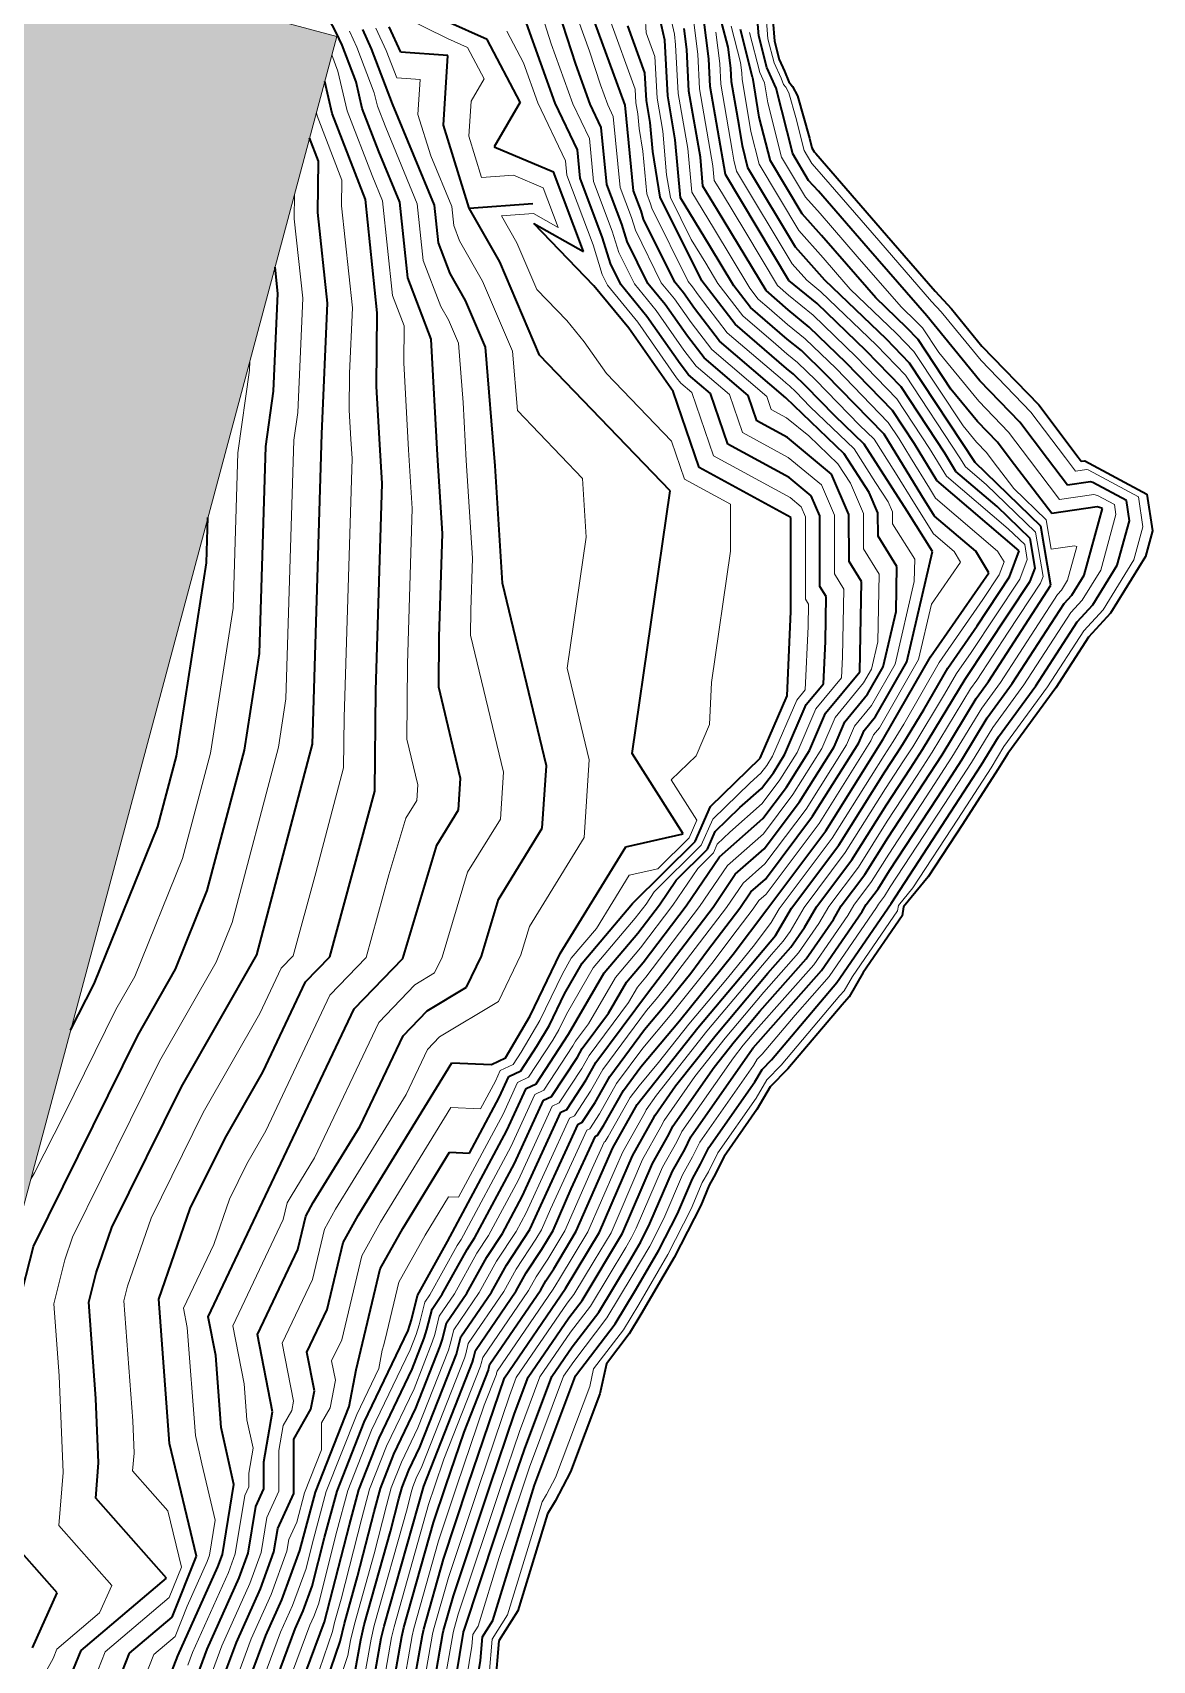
# Model space of a CAD drawing. Header units: millimetres. Extents: x -859836 to 307983, y -308065 to 649894.
# Drawn here: x -2699 to 79997, y 327061 to 447267 of the extents above; entities that cross this region are included whole.
import ezdxf

# ---------------------------------------------------------------- set-up
doc = ezdxf.new("R2010")
doc.units = ezdxf.units.MM
for name, color, linetype, lineweight in [('A-DETL-GENF', 92, 'Continuous', 9), ('A-DETL-THIN', 151, 'Continuous', 9), ('C-TOPO', 7, 'Continuous', 9), ('C-TOPO-MAJR', 7, 'Continuous', 35), ('C-TOPO-MINR', 7, 'Continuous', 9)]:
    doc.layers.add(name, color=color, linetype=linetype, lineweight=lineweight)

msp = doc.modelspace()

# ---------------------------------------------------------------- hatches: boundary and pattern name
at = {"layer": 'A-DETL-GENF'}
msp.add_hatch(color=8, dxfattribs=at).paths.add_polyline_path([(-19570, 300160), (19771, 446981), (-49147, 465447), (-77617, 359195), (-96189, 364172), (-101365, 344853), (-117849, 349270), (-123543, 328019), (-20466, 300400)])

# ---------------------------------------------------------------- linework, layer by layer
at = {"layer": 'A-DETL-THIN'}
for p, q in [((19771, 446981), (-49147, 465447)), ((-19570, 300160), (19771, 446981))]:
    msp.add_line(p, q, dxfattribs=at)
at = {"layer": 'C-TOPO', "lineweight": 35}
for p, q in [((51841, 449714), (52081, 446642)), ((52081, 446642), (52428, 445289)), ((52428, 445289), (52825, 444408)), ((52825, 444408), (53143, 443637)), ((53143, 443637), (53417, 443291)), ((53417, 443291), (53780, 442598)), ((53780, 442598), (54666, 439473)), ((54666, 439473), (54849, 438747)), ((54849, 438747), (55025, 438453)), ((55025, 438453), (55134, 438332)), ((55134, 438332), (60360, 432312)), ((60360, 432312), (63950, 428176)), ((63950, 428176), (65148, 426869)), ((65148, 426869), (67409, 424118)), ((67409, 424118), (71601, 419768)), ((71601, 419768), (74514, 415906)), ((74514, 415906), (74738, 415613)), ((74738, 415613), (74989, 415650)), ((74989, 415650), (75016, 415643)), ((75016, 415643), (79591, 413191)), ((79591, 413191), (79997, 410468)), ((79997, 410468), (79481, 408586)), ((79481, 408586), (76896, 404385)), ((76896, 404385), (75273, 402616)), ((75273, 402616), (72856, 398889)), ((72856, 398889), (69314, 394040)), ((69314, 394040), (68592, 392846)), ((68592, 392846), (65964, 388799)), ((65964, 388799), (63424, 384915)), ((63424, 384915), (61611, 382707)), ((61611, 382707), (61516, 382046)), ((61516, 382046), (58645, 377870)), ((58645, 377870), (57605, 376073)), ((57082, 375483), (53085, 370743)), ((57605, 376073), (57082, 375483)), ((53085, 370743), (51779, 369418)), ((51779, 369418), (50795, 367743)), ((50795, 367743), (48362, 364265)), ((48362, 364265), (47619, 362761)), ((47273, 362146), (46638, 360664)), ((47619, 362761), (47273, 362146)), ((46638, 360664), (44689, 356810)), ((44689, 356810), (42227, 352605)), ((42227, 352605), (41368, 351179)), ((41368, 351179), (39674, 348966)), ((39674, 348966), (39181, 346748)), ((39181, 346748), (37015, 340978)), ((37015, 340978), (35892, 338818)), ((35333, 337885), (33134, 330713)), ((35892, 338818), (35333, 337885)), ((33134, 330713), (31728, 328512)), ((31728, 328512), (31452, 325299))]:
    msp.add_line(p, q, dxfattribs=at)
at = {"layer": 'C-TOPO-MAJR'}
for p, q in [((50925, 447037), (50508, 452379)), ((43978, 446713), (42905, 451509)), ((19732, 447267), (18337, 449928)), ((37423, 444925), (35813, 449885)), ((41064, 441894), (38535, 448827)), ((47228, 445334), (46846, 448429)), ((20169, 446325), (19732, 447267)), ((22338, 446070), (21682, 447482)), ((24506, 445814), (23632, 447697)), ((30878, 446763), (27902, 448078)), ((35896, 442051), (33782, 447955)), ((42521, 444303), (41256, 447770)), ((45603, 446023), (45412, 447571)), ((48663, 446183), (48206, 447965)), ((50471, 443971), (49566, 447501)), ((21195, 443621), (20169, 446325)), ((23876, 442013), (22338, 446070)), ((33312, 442130), (30878, 446763)), ((44201, 442585), (43978, 446713)), ((45770, 442931), (45603, 446023)), ((48853, 444644), (48663, 446183)), ((51529, 444684), (50925, 447037)), ((27975, 445571), (24506, 445814)), ((27635, 440417), (27975, 445571)), ((38480, 441973), (37423, 444925)), ((47339, 443276), (47228, 445334)), ((19424, 441298), (18879, 443652)), ((21650, 441655), (21195, 443621)), ((42633, 442240), (42521, 444303)), ((48908, 443622), (48853, 444644)), ((49467, 440392), (48908, 443622)), ((50479, 443953), (50471, 443971)), ((50967, 441027), (50479, 443953)), ((52219, 443151), (51529, 444684)), ((44763, 439336), (44201, 442585)), ((46613, 438057), (45770, 442931)), ((48463, 436778), (47339, 443276)), ((53440, 438312), (52219, 443151)), ((21875, 434950), (19424, 441298)), ((22875, 438481), (21650, 441655)), ((26980, 434522), (23876, 442013)), ((33312, 442130), (31394, 438821)), ((37533, 438612), (35896, 442051)), ((39298, 440253), (38480, 441973)), ((41679, 435583), (41064, 441894)), ((42913, 440615), (42633, 442240)), ((29533, 434308), (27635, 440417)), ((39709, 436046), (39298, 440253)), ((43104, 438475), (42913, 440615)), ((49715, 438903), (49467, 440392)), ((51781, 437801), (50967, 441027)), ((18423, 437767), (17761, 439482)), ((31394, 438821), (35768, 436971)), ((45145, 435056), (44763, 439336)), ((50122, 437290), (49715, 438903)), ((18378, 433991), (18423, 437767)), ((24427, 434736), (22875, 438481)), ((37739, 436508), (37533, 438612)), ((43649, 435121), (43104, 438475)), ((46804, 435917), (46613, 438057)), ((54122, 433885), (51781, 437801)), ((54610, 436354), (53440, 438312)), ((37983, 431091), (35768, 436971)), ((39399, 432098), (37739, 436508)), ((53146, 428947), (48463, 436778)), ((53634, 431416), (50122, 437290)), ((55334, 435547), (54610, 436354)), ((40816, 433106), (39709, 436046)), ((42232, 434113), (41679, 435583)), ((47882, 434160), (46804, 435917)), ((59001, 431323), (55334, 435547)), ((19086, 427289), (18378, 433991)), ((22760, 426571), (21875, 434950)), ((25018, 429150), (24427, 434736)), ((27275, 431729), (26980, 434522)), ((29533, 434308), (34249, 434645)), ((31794, 430325), (29533, 434308)), ((42424, 433484), (42232, 434113)), ((46718, 428923), (43649, 435121)), ((47300, 431542), (45145, 435056)), ((51461, 428209), (47882, 434160)), ((34319, 433174), (37983, 431091)), ((38750, 428573), (34319, 433174)), ((41200, 431847), (40816, 433106)), ((44726, 428836), (42424, 433484)), ((55570, 432270), (54122, 433885)), ((28139, 429467), (27275, 431729)), ((39975, 430210), (39399, 432098)), ((42734, 428748), (41200, 431847)), ((49090, 428566), (47300, 431542)), ((57404, 430158), (55570, 432270)), ((55806, 428994), (53634, 431416)), ((63327, 426339), (59001, 431323)), ((15411, 428008), (15206, 429947)), ((26746, 424626), (25018, 429150)), ((29270, 427476), (28139, 429467)), ((34747, 423439), (31794, 430325)), ((40742, 428661), (39975, 430210)), ((59566, 427667), (57404, 430158)), ((15102, 420780), (15411, 428008)), ((41323, 425441), (38750, 428573)), ((42672, 426312), (40742, 428661)), ((44021, 427182), (42734, 428748)), ((45370, 428053), (44726, 428836)), ((46188, 426883), (45370, 428053)), ((49173, 425727), (46718, 428923)), ((50317, 426968), (49090, 428566)), ((53088, 426787), (51461, 428209)), ((55228, 427256), (53146, 428947)), ((60353, 424615), (55806, 428994)), ((18673, 417648), (19086, 427289)), ((30746, 424033), (29270, 427476)), ((45657, 424842), (44021, 427182)), ((48029, 424485), (46188, 426883)), ((51946, 425574), (50317, 426968)), ((54650, 425519), (53088, 426787)), ((58865, 423753), (55228, 427256)), ((61840, 425477), (59566, 427667)), ((22710, 421137), (22760, 426571)), ((45127, 422802), (42672, 426312)), ((52431, 422940), (49173, 425727)), ((53031, 424626), (51946, 425574)), ((67260, 421555), (63327, 426339)), ((27196, 416060), (26746, 424626)), ((44596, 420762), (41323, 425441)), ((46884, 423244), (45657, 424842)), ((52916, 420305), (48029, 424485)), ((54072, 423781), (53031, 424626)), ((57378, 422891), (54650, 425519)), ((62067, 422844), (60353, 424615)), ((62697, 424592), (61840, 425477)), ((65118, 420931), (62697, 424592)), ((31457, 415266), (30746, 424033)), ((44381, 413420), (34747, 423439)), ((50143, 420457), (46884, 423244)), ((55891, 422029), (54072, 423781)), ((61437, 421097), (58865, 423753)), ((45740, 422003), (45127, 422802)), ((47370, 420609), (45740, 422003)), ((52974, 422466), (52431, 422940)), ((53494, 422043), (52974, 422466)), ((54404, 421167), (53494, 422043)), ((60177, 417602), (55891, 422029)), ((60807, 419349), (57378, 422891)), ((66908, 415524), (62067, 422844)), ((14530, 416699), (15102, 420780)), ((22935, 416854), (22710, 421137)), ((46514, 415141), (44596, 420762)), ((56547, 418953), (54404, 421167)), ((64664, 416216), (61437, 421097)), ((67084, 418539), (65118, 420931)), ((70201, 418502), (67260, 421555)), ((48648, 416863), (47370, 420609)), ((50782, 418584), (50143, 420457)), ((57240, 416156), (52916, 420305)), ((53043, 417354), (50782, 418584)), ((58708, 416879), (56547, 418953)), ((62421, 416909), (60807, 419349)), ((68555, 417013), (67084, 418539)), ((72246, 415792), (70201, 418502)), ((17970, 394716), (18673, 417648)), ((56308, 414668), (53043, 417354)), ((62972, 413056), (60177, 417602)), ((14060, 401411), (14530, 416699)), ((23117, 413966), (22935, 416854)), ((27560, 410285), (27196, 416060)), ((53170, 414402), (48648, 416863)), ((59091, 413297), (57240, 416156)), ((61874, 411927), (58708, 416879)), ((64071, 414186), (62421, 416909)), ((65489, 414855), (64664, 416216)), ((69577, 415658), (68555, 417013)), ((32004, 406603), (31457, 415266)), ((53296, 411451), (46514, 415141)), ((68538, 412259), (65489, 414855)), ((71757, 410826), (66908, 415524)), ((72557, 411755), (69577, 415658)), ((73735, 413841), (72246, 415792)), ((22648, 398678), (23117, 413966)), ((54802, 413059), (53170, 414402)), ((57585, 411689), (56308, 414668)), ((70167, 408994), (64071, 414186)), ((75413, 414085), (73735, 413841)), ((75591, 414036), (75413, 414085)), ((78077, 412703), (75591, 414036)), ((41572, 394039), (44381, 413420)), ((55441, 411570), (54802, 413059)), ((59730, 411808), (59091, 413297)), ((63907, 411566), (62972, 413056)), ((78298, 411224), (78077, 412703)), ((10151, 408106), (10254, 411466)), ((53305, 404509), (53296, 411451)), ((55447, 406364), (55441, 411570)), ((57590, 408218), (57585, 411689)), ((59732, 410072), (59730, 411808)), ((63744, 408947), (61874, 411927)), ((66956, 408971), (63907, 411566)), ((70962, 409910), (68538, 412259)), ((75912, 412245), (72557, 411755)), ((74952, 407202), (76299, 412112)), ((76267, 412146), (75912, 412245)), ((76296, 412130), (76267, 412146)), ((76299, 412112), (76296, 412130)), ((77400, 407950), (78298, 411224)), ((27326, 402641), (27560, 410285)), ((61134, 407837), (59732, 410072)), ((71336, 407724), (70962, 409910)), ((72504, 406454), (71757, 410826)), ((61864, 400801), (63744, 408947)), ((67926, 407376), (66956, 408971)), ((69452, 407069), (70167, 408994)), ((7931, 393833), (10151, 408106)), ((58525, 406728), (57590, 408218)), ((61062, 404509), (61134, 407837)), ((70978, 406761), (71336, 407724)), ((75586, 405002), (77400, 407950)), ((35241, 393109), (32004, 406603)), ((55915, 405619), (55447, 406364)), ((58381, 400070), (58525, 406728)), ((63605, 401167), (67926, 407376)), ((66160, 399520), (70978, 406761)), ((67043, 403448), (69452, 407069)), ((67899, 399356), (72504, 406454)), ((74045, 405728), (74952, 407202)), ((55843, 402290), (55915, 405619)), ((69638, 399192), (73476, 405107)), ((73476, 405107), (74045, 405728)), ((53015, 398296), (53305, 404509)), ((60122, 400436), (61062, 404509)), ((74447, 403761), (75586, 405002)), ((64883, 400343), (67043, 403448)), ((71377, 399029), (74447, 403761)), ((27291, 398926), (27326, 402641)), ((55698, 399183), (55843, 402290)), ((12950, 394275), (14060, 401411)), ((58961, 398413), (60122, 400436)), ((59541, 396756), (61864, 400801)), ((60122, 395099), (63605, 401167)), ((63141, 397310), (64883, 400343)), ((54436, 397656), (55698, 399183)), ((55858, 397017), (58381, 400070)), ((63017, 394329), (66160, 399520)), ((66980, 398097), (67899, 399356)), ((67799, 396673), (69638, 399192)), ((22578, 391248), (22648, 398678)), ((28909, 392178), (27291, 398926)), ((51038, 393687), (53015, 398296)), ((57279, 396378), (58961, 398413)), ((64465, 393944), (66980, 398097)), ((68618, 395250), (71377, 399029)), ((52855, 393970), (54436, 397656)), ((54672, 394252), (55858, 397017)), ((58700, 395739), (59541, 396756)), ((61570, 394714), (63141, 397310)), ((56488, 394534), (57279, 396378)), ((58305, 394817), (58700, 395739)), ((65913, 393559), (67799, 396673)), ((13854, 379171), (17970, 394716)), ((53936, 390469), (56488, 394534)), ((54902, 389396), (58305, 394817)), ((55868, 388324), (60122, 395099)), ((61121, 394022), (61570, 394714)), ((62119, 392945), (63017, 394329)), ((67361, 393173), (68618, 395250)), ((6559, 388652), (7931, 393833)), ((10206, 383911), (12950, 394275)), ((34934, 388508), (35241, 393109)), ((45336, 388096), (41572, 394039)), ((47365, 390114), (51038, 393687)), ((52004, 392614), (52855, 393970)), ((52970, 391542), (54672, 394252)), ((60237, 392672), (61121, 394022)), ((63118, 391868), (64465, 393944)), ((64117, 390791), (65913, 393559)), ((65115, 389714), (67361, 393173)), ((28756, 389878), (28909, 392178)), ((51133, 391454), (52004, 392614)), ((56834, 387251), (60237, 392672)), ((60352, 390244), (62119, 392945)), ((19243, 379029), (22578, 391248)), ((49533, 390048), (51133, 391454)), ((51227, 389222), (52970, 391542)), ((60468, 387816), (63118, 391868)), ((60583, 385388), (64117, 390791)), ((27142, 387254), (28756, 389878)), ((46233, 387534), (47365, 390114)), ((47696, 388261), (49533, 390048)), ((51322, 386989), (53936, 390469)), ((57800, 386178), (60352, 390244)), ((60698, 382960), (65115, 389714)), ((1842, 377016), (6559, 388652)), ((31707, 383259), (34934, 388508)), ((48027, 386409), (51227, 389222)), ((51417, 384757), (54902, 389396)), ((51511, 382524), (55868, 388324)), ((24633, 378887), (27142, 387254)), ((36271, 379265), (41111, 387138)), ((41111, 387138), (45336, 388096)), ((41610, 382948), (46233, 387534)), ((47130, 386971), (47696, 388261)), ((53349, 382611), (56834, 387251)), ((58766, 385106), (60468, 387816)), ((44819, 384678), (47130, 386971)), ((45571, 382778), (48027, 386409)), ((49188, 385114), (51322, 386989)), ((55186, 382698), (57800, 386178)), ((43590, 382863), (44819, 384678)), ((47551, 382694), (49188, 385114)), ((50350, 383819), (51417, 384757)), ((57023, 382786), (58766, 385106)), ((59732, 384033), (60583, 385388)), ((7848, 378094), (10206, 383911)), ((49531, 382609), (50350, 383819)), ((58861, 382873), (59732, 384033)), ((30452, 379076), (31707, 383259)), ((37897, 378556), (41610, 382948)), ((41998, 380775), (43590, 382863)), ((42386, 378601), (45571, 382778)), ((42773, 376428), (47551, 382694)), ((47142, 379476), (49531, 382609)), ((49037, 379210), (51511, 382524)), ((52169, 380602), (53349, 382611)), ((54301, 381191), (55186, 382698)), ((55562, 378000), (58566, 382371)), ((56433, 381781), (57023, 382786)), ((56693, 377133), (60698, 382960)), ((58566, 382371), (58861, 382873)), ((53300, 379735), (54301, 381191)), ((54431, 378867), (56433, 381781)), ((39522, 377846), (41998, 380775)), ((46426, 373777), (52169, 380602)), ((8289, 369421), (13854, 379171)), ((17456, 377173), (19243, 379029)), ((21058, 375175), (24633, 378887)), ((29342, 376772), (30452, 379076)), ((34052, 374658), (36271, 379265)), ((45083, 374294), (49037, 379210)), ((45905, 377819), (47142, 379476)), ((51011, 374998), (54431, 378867)), ((51590, 377800), (53300, 379735)), ((5065, 373219), (7848, 378094)), ((36576, 376281), (37897, 378556)), ((36881, 373297), (39522, 377846)), ((41148, 377137), (42386, 378601)), ((43928, 375361), (45905, 377819)), ((47769, 373259), (51590, 377800)), ((50513, 372289), (55562, 378000)), ((106, 373591), (1842, 377016)), ((14295, 370499), (17456, 377173)), ((26447, 375033), (29342, 376772)), ((35466, 373977), (36576, 376281)), ((38907, 371222), (42773, 376428)), ((39827, 374862), (41148, 377137)), ((51877, 371422), (56693, 377133)), ((14735, 361826), (21058, 375175)), ((42498, 373655), (43928, 375361)), ((24660, 373177), (26447, 375033)), ((32214, 371551), (34052, 374658)), ((34547, 372424), (35466, 373977)), ((37894, 372259), (39827, 374862)), ((42222, 370882), (45083, 374294)), ((49112, 372742), (51011, 374998)), ((-2632, 357617), (5065, 373219)), ((21498, 366503), (24660, 373177)), ((34479, 369651), (36881, 373297)), ((39920, 370184), (42498, 373655)), ((41946, 368109), (46426, 373777)), ((44788, 369488), (47769, 373259)), ((47631, 370868), (49112, 372742)), ((31199, 371063), (32214, 371551)), ((33346, 370601), (34547, 372424)), ((35611, 368701), (37533, 371618)), ((37533, 371618), (37894, 372259)), ((45915, 365731), (50441, 372202)), ((50441, 372202), (50448, 372212)), ((50448, 372212), (50456, 372221)), ((50456, 372221), (50513, 372289)), ((11512, 365624), (14295, 370499)), ((21333, 359910), (28262, 371179)), ((28262, 371179), (31199, 371063)), ((32477, 370183), (33346, 370601)), ((38185, 369939), (38907, 371222)), ((40933, 369147), (42222, 370882)), ((44592, 366524), (47631, 370868)), ((50633, 369791), (51168, 370702)), ((51168, 370702), (51877, 371422)), ((3157, 359020), (8289, 369421)), ((31765, 368628), (32477, 370183)), ((32331, 366193), (33754, 369303)), ((33754, 369303), (34479, 369651)), ((36744, 367751), (38185, 369939)), ((38837, 368260), (39920, 370184)), ((39489, 366580), (40933, 369147)), ((43269, 367317), (44788, 369488)), ((47238, 364939), (50633, 369791)), ((29565, 364528), (31765, 368628)), ((32897, 363758), (35032, 368422)), ((35032, 368422), (35611, 368701)), ((37876, 366801), (38837, 368260)), ((40141, 364901), (41946, 368109)), ((33463, 361323), (36309, 367542)), ((34029, 358888), (37586, 366662)), ((36309, 367542), (36744, 367751)), ((37586, 366662), (37876, 366801)), ((41612, 364333), (43116, 367006)), ((43116, 367006), (43269, 367317)), ((8946, 360423), (11512, 365624)), ((18034, 360868), (21498, 366503)), ((27930, 357993), (32331, 366193)), ((37085, 361895), (38864, 365782)), ((38864, 365782), (39009, 365851)), ((39009, 365851), (39489, 366580)), ((43082, 363765), (44286, 365904)), ((44286, 365904), (44592, 366524)), ((45455, 364801), (45915, 365731)), ((24632, 358952), (28096, 364586)), ((28096, 364586), (29565, 364528)), ((37450, 358749), (40141, 364901)), ((40506, 361755), (41612, 364333)), ((44553, 363197), (45455, 364801)), ((46625, 363698), (47238, 364939)), ((29963, 358292), (32897, 363758)), ((40871, 358609), (43082, 363765)), ((42894, 359330), (44553, 363197)), ((46023, 362629), (46625, 363698)), ((10272, 352430), (14735, 361826)), ((35740, 358819), (37085, 361895)), ((44918, 360051), (46023, 362629)), ((17484, 359873), (18034, 360868)), ((31996, 358590), (33463, 361323)), ((39161, 358679), (40506, 361755)), ((6626, 353729), (8946, 360423)), ((16893, 357394), (17484, 359873)), ((20232, 357920), (21333, 359910)), ((43550, 357347), (44918, 360051)), ((1997, 355673), (3157, 359020)), ((22981, 355967), (24632, 358952)), ((29385, 357413), (29963, 358292)), ((30840, 356833), (31996, 358590)), ((32295, 356254), (34029, 358888)), ((34906, 357430), (35740, 358819)), ((35783, 355972), (37450, 358749)), ((36660, 354514), (39161, 358679)), ((37883, 353648), (40871, 358609)), ((42211, 357978), (42894, 359330)), ((-3726, 353287), (-2632, 357617)), ((13918, 351130), (16893, 357394)), ((19051, 352963), (20232, 357920)), ((25729, 354014), (27930, 357993)), ((27551, 354097), (29385, 357413)), ((33750, 355674), (34906, 357430)), ((41347, 356503), (42211, 357978)), ((41823, 354396), (43550, 357347)), ((21209, 348531), (22981, 355967)), ((29373, 354181), (30840, 356833)), ((31194, 354264), (32295, 356254)), ((35205, 355094), (35783, 355972)), ((39105, 352781), (41347, 356503)), ((1450, 353508), (1997, 355673)), ((33016, 354347), (33750, 355674)), ((34838, 354431), (35205, 355094)), ((1978, 346414), (1450, 353508)), ((7418, 343087), (6626, 353729)), ((25283, 352208), (25729, 354014)), ((26798, 352998), (27551, 354097)), ((27867, 351982), (29373, 354181)), ((28936, 350966), (31194, 354264)), ((30005, 349950), (33016, 354347)), ((31074, 348934), (34838, 354431)), ((32143, 347918), (36660, 354514)), ((36900, 352364), (37883, 353648)), ((40328, 351915), (41823, 354396)), ((10829, 349573), (10272, 352430)), ((17563, 349830), (19051, 352963)), ((25047, 351434), (25283, 352208)), ((26426, 351493), (26798, 352998)), ((33890, 347967), (36900, 352364)), ((37141, 350215), (39105, 352781)), ((15031, 345417), (13918, 351130)), ((21787, 344646), (25047, 351434)), ((26229, 350848), (26426, 351493)), ((27570, 350778), (27867, 351982)), ((37382, 348066), (40328, 351915)), ((18120, 346974), (17563, 349830)), ((25331, 348560), (26229, 350848)), ((25615, 345686), (27412, 350262)), ((27412, 350262), (27570, 350778)), ((28595, 349676), (28713, 350063)), ((28713, 350063), (28936, 350966)), ((29857, 349348), (30005, 349950)), ((35636, 348017), (37141, 350215)), ((11225, 344252), (10829, 349573)), ((25899, 342811), (28595, 349676)), ((26183, 339937), (29778, 349090)), ((29778, 349090), (29857, 349348)), ((30960, 348504), (31000, 348633)), ((31000, 348633), (31074, 348934)), ((20688, 345823), (21209, 348531)), ((22886, 343469), (25331, 348560)), ((29163, 343928), (30960, 348504)), ((29454, 339968), (32143, 347918)), ((32882, 345284), (33890, 347967)), ((33621, 342649), (35636, 348017)), ((34359, 340014), (37382, 348066)), ((2177, 341652), (1978, 346414)), ((17860, 345620), (18120, 346974)), ((14383, 341731), (15031, 345417)), ((16595, 343403), (17860, 345620)), ((18184, 339478), (20688, 345823)), ((23985, 342291), (25615, 345686)), ((31089, 339983), (32882, 345284)), ((12172, 340059), (11225, 344252)), ((19784, 339570), (21787, 344646)), ((27819, 339952), (29163, 343928)), ((9409, 334772), (7418, 343087)), ((16584, 339387), (16595, 343403)), ((21384, 339662), (22886, 343469)), ((25084, 341114), (25899, 342811)), ((32724, 339999), (33621, 342649)), ((1962, 339047), (2177, 341652)), ((14378, 339723), (14383, 341731)), ((22984, 339753), (23985, 342291)), ((24584, 339845), (25084, 341114)), ((7187, 333146), (1962, 339047)), ((11316, 334874), (12172, 340059)), ((13793, 338433), (14378, 339723)), ((15415, 336806), (16584, 339387)), ((17036, 335180), (18184, 339478)), ((18866, 336131), (19784, 339570)), ((20695, 337083), (21384, 339662)), ((22524, 338034), (22984, 339753)), ((23259, 329589), (26183, 339937)), ((23744, 336593), (24354, 338985)), ((24354, 338985), (24584, 339845)), ((26914, 337236), (27819, 339952)), ((27645, 334536), (29454, 339968)), ((28376, 331835), (31089, 339983)), ((29160, 329296), (32724, 339999)), ((31292, 330008), (34359, 340014)), ((13222, 334976), (13793, 338433)), ((21305, 333250), (22524, 338034)), ((15129, 335078), (15415, 336806)), ((18867, 329907), (20695, 337083)), ((21795, 329695), (23744, 336593)), ((24723, 329484), (26914, 337236)), ((17951, 332543), (18866, 336131)), ((-882, 332057), (-3494, 335007)), ((7612, 330268), (9409, 334772)), ((10985, 333961), (11316, 334874)), ((12561, 333150), (13222, 334976)), ((14138, 332339), (15129, 335078)), ((15714, 331528), (17036, 335180)), ((26187, 329378), (27645, 334536)), ((879, 327793), (7187, 333146)), ((8037, 327389), (10985, 333961)), ((10203, 327893), (12561, 333150)), ((20331, 329801), (21305, 333250)), ((-2699, 327995), (-882, 332057)), ((12369, 328396), (14138, 332339)), ((17290, 330717), (17951, 332543)), ((27651, 329272), (28376, 331835)), ((14535, 328900), (15714, 331528)), ((16701, 329403), (17290, 330717)), ((4458, 327591), (7612, 330268)), ((13895, 321891), (16701, 329403)), ((15359, 320517), (18867, 329907)), ((20018, 328468), (20331, 329801)), ((21535, 328585), (21795, 329695)), ((23051, 328702), (23259, 329589)), ((24567, 328819), (24723, 329484)), ((26084, 328935), (26187, 329378)), ((30528, 328811), (31292, 330008)), ((10966, 324640), (12369, 328396)), ((12430, 323266), (14535, 328900)), ((16824, 319142), (20018, 328468)), ((21148, 326380), (21535, 328585)), ((22278, 324291), (23051, 328702)), ((23408, 322202), (24567, 328819)), ((24538, 320114), (26084, 328935)), ((25668, 318025), (27600, 329052)), ((27369, 318586), (29113, 329143)), ((27600, 329052), (27651, 329272)), ((29113, 329143), (29115, 329163)), ((29115, 329163), (29124, 329177)), ((29124, 329177), (29160, 329296)), ((30377, 327065), (30528, 328811)), ((334, 326413), (879, 327793)), ((3367, 324832), (4458, 327591)), ((6401, 323250), (8037, 327389)), ((9501, 326015), (10203, 327893)), ((29069, 319148), (30377, 327065))]:
    msp.add_line(p, q, dxfattribs=at)
at = {"layer": 'C-TOPO-MINR'}
for p, q in [((51605, 446804), (51292, 450811)), ((42617, 447241), (42456, 449880)), ((44695, 447142), (43890, 450739)), ((27938, 446824), (24681, 448419)), ((35602, 446440), (34797, 448920)), ((38438, 445890), (37174, 449356)), ((21253, 446197), (20707, 447374)), ((23422, 445942), (22657, 447589)), ((33547, 445042), (32330, 447359)), ((41792, 443099), (39895, 448299)), ((43249, 445508), (42617, 447241)), ((46415, 445678), (46129, 448000)), ((48040, 444989), (47755, 447306)), ((49572, 445059), (48886, 447733)), ((51000, 444328), (50246, 447269)), ((22535, 442817), (21253, 446197)), ((29427, 446167), (27938, 446824)), ((30644, 443850), (29427, 446167)), ((37188, 442012), (35602, 446440)), ((44790, 446368), (44695, 447142)), ((44986, 442758), (44790, 446368)), ((52058, 445040), (51605, 446804)), ((19854, 444425), (19404, 445612)), ((24191, 443913), (23422, 445942)), ((34604, 442090), (33547, 445042)), ((39243, 443409), (38438, 445890)), ((43417, 442413), (43249, 445508)), ((46555, 443103), (46415, 445678)), ((48124, 443449), (48040, 444989)), ((49665, 444299), (49572, 445059)), ((52575, 443891), (52058, 445040)), ((20537, 441477), (19854, 444425)), ((25926, 443792), (24191, 443913)), ((25756, 441215), (25926, 443792)), ((29685, 442196), (30644, 443850)), ((49693, 443794), (49665, 444299)), ((49969, 442199), (49693, 443794)), ((51349, 443552), (51000, 444328)), ((52762, 443437), (52575, 443891)), ((22763, 441834), (22535, 442817)), ((39772, 441934), (39243, 443409)), ((41848, 442067), (41792, 443099)), ((43838, 439976), (43417, 442413)), ((45688, 438697), (44986, 442758)), ((47538, 437418), (46555, 443103)), ((48965, 438585), (48124, 443449)), ((51593, 442089), (51349, 443552)), ((52924, 443234), (52762, 443437)), ((53137, 442826), (52924, 443234)), ((53659, 440987), (53137, 442826)), ((18311, 441120), (18260, 441342)), ((22375, 436715), (20537, 441477)), ((23376, 440247), (22763, 441834)), ((26704, 438160), (25756, 441215)), ((29515, 439619), (29685, 442196)), ((36651, 437791), (34604, 442090)), ((38416, 439433), (37188, 442012)), ((40181, 441074), (39772, 441934)), ((41988, 441255), (41848, 442067)), ((42084, 440185), (41988, 441255)), ((50341, 439965), (49969, 442199)), ((52610, 438056), (51593, 442089)), ((20149, 436358), (18311, 441120)), ((25704, 434629), (23376, 440247)), ((40694, 435814), (40181, 441074)), ((42356, 438508), (42084, 440185)), ((44125, 436765), (43838, 439976)), ((50951, 437545), (50341, 439965)), ((54269, 438568), (53659, 440987)), ((30463, 436565), (29515, 439619)), ((38724, 436277), (38416, 439433)), ((28256, 434415), (26704, 438160)), ((36753, 436739), (36651, 437791)), ((42664, 435352), (42356, 438508)), ((45975, 435486), (45688, 438697)), ((49089, 437841), (48965, 438585)), ((49293, 437034), (49089, 437841)), ((54366, 435120), (52610, 438056)), ((54854, 437589), (54269, 438568)), ((55216, 437185), (54854, 437589)), ((20126, 434470), (20149, 436358)), ((23151, 434843), (22375, 436715)), ((32822, 436733), (30463, 436565)), ((35009, 435808), (32822, 436733)), ((38691, 431594), (36753, 436739)), ((44397, 435088), (44125, 436765)), ((47634, 436348), (47538, 437418)), ((53390, 430182), (49293, 437034)), ((53878, 432651), (50951, 437545)), ((59800, 431905), (55216, 437185)), ((16629, 433511), (16651, 435339)), ((36116, 432868), (35009, 435808)), ((40108, 432602), (38724, 436277)), ((41524, 433609), (40694, 435814)), ((42941, 434617), (42664, 435352)), ((47591, 432851), (45975, 435486)), ((48172, 435469), (47634, 436348)), ((49962, 432494), (48172, 435469)), ((20923, 426930), (20126, 434470)), ((23889, 427860), (23151, 434843)), ((26146, 430440), (25704, 434629)), ((28404, 433019), (28256, 434415)), ((43037, 434302), (42941, 434617)), ((45722, 428879), (43037, 434302)), ((45932, 431989), (44397, 435088)), ((55452, 433909), (54366, 435120)), ((17249, 427649), (16629, 433511)), ((28836, 431888), (28404, 433019)), ((31926, 433741), (34284, 433909)), ((33056, 431749), (31926, 433741)), ((34284, 433909), (36116, 432868)), ((41812, 432665), (41524, 433609)), ((50275, 428388), (47591, 432851)), ((58202, 430740), (55452, 433909)), ((30532, 428900), (28836, 431888)), ((34533, 428306), (33056, 431749)), ((39362, 429392), (38691, 431594)), ((40587, 431028), (40108, 432602)), ((43730, 428792), (41812, 432665)), ((47009, 430232), (45932, 431989)), ((52303, 428578), (49962, 432494)), ((55688, 430632), (53878, 432651)), ((63694, 427420), (59800, 431905)), ((27442, 427047), (26146, 430440)), ((41738, 428704), (40587, 431028)), ((56605, 429576), (55688, 430632)), ((61447, 427003), (58202, 430740)), ((39746, 428617), (39362, 429392)), ((47904, 428745), (47009, 430232)), ((54476, 428971), (53390, 430182)), ((57686, 428330), (56605, 429576)), ((32747, 423736), (30532, 428900)), ((36749, 426006), (34533, 428306)), ((41997, 425876), (39746, 428617)), ((43346, 426747), (41738, 428704)), ((44695, 427617), (43730, 428792)), ((46044, 428488), (45722, 428879)), ((46453, 427903), (46044, 428488)), ((49745, 426347), (47904, 428745)), ((50889, 427589), (50275, 428388)), ((53117, 427867), (52303, 428578)), ((55517, 428125), (54476, 428971)), ((59609, 424184), (55517, 428125)), ((61096, 425046), (57686, 428330)), ((16888, 419214), (17249, 427649)), ((20717, 422109), (20923, 426930)), ((24753, 425599), (23889, 427860)), ((28008, 426051), (27442, 427047)), ((45392, 423822), (43346, 426747)), ((45923, 425863), (44695, 427617)), ((48601, 425106), (46453, 427903)), ((51703, 426892), (50889, 427589)), ((53060, 425706), (51703, 426892)), ((54939, 426387), (53117, 427867)), ((62584, 425908), (61447, 427003)), ((64398, 426651), (63694, 427420)), ((24728, 422882), (24753, 425599)), ((28746, 424330), (28008, 426051)), ((38035, 424440), (36749, 426006)), ((44862, 421782), (41997, 425876)), ((47456, 423865), (45923, 425863)), ((52188, 424257), (49745, 426347)), ((54361, 424650), (53060, 425706)), ((58122, 423322), (54939, 426387)), ((63012, 425465), (62584, 425908)), ((67348, 423063), (64398, 426651)), ((29102, 419946), (28746, 424330)), ((39672, 422100), (38035, 424440)), ((52674, 421622), (48601, 425106)), ((56634, 422460), (54361, 424650)), ((62382, 423718), (61096, 425046)), ((64222, 423635), (63012, 425465)), ((33102, 419352), (32747, 423736)), ((46312, 422623), (45392, 423822)), ((51530, 420381), (47456, 423865)), ((53002, 423546), (52188, 424257)), ((53783, 422912), (53002, 423546)), ((61122, 420223), (58122, 423322)), ((61752, 421970), (59609, 424184)), ((66013, 418228), (62382, 423718)), ((67172, 420047), (64222, 423635)), ((12458, 416225), (13317, 422346)), ((13317, 422346), (13345, 422999)), ((20692, 419393), (20717, 422109)), ((25065, 416457), (24728, 422882)), ((44488, 417091), (39672, 422100)), ((48756, 420533), (46312, 422623)), ((55147, 421598), (53783, 422912)), ((60492, 418476), (56634, 422460)), ((65786, 415870), (61752, 421970)), ((71024, 419247), (67348, 423063)), ((45168, 421382), (44862, 421782)), ((45983, 420686), (45168, 421382)), ((52945, 421385), (52674, 421622)), ((53205, 421174), (52945, 421385)), ((53660, 420736), (53205, 421174)), ((54731, 419629), (53660, 420736)), ((58362, 418278), (55147, 421598)), ((29327, 415663), (29102, 419946)), ((47581, 416002), (45983, 420686)), ((49715, 417723), (48756, 420533)), ((51849, 419444), (51530, 420381)), ((57974, 416518), (54731, 419629)), ((63543, 416563), (61122, 420223)), ((69378, 417758), (67172, 420047)), ((16602, 417173), (16888, 419214)), ((20804, 417251), (20692, 419393)), ((37919, 414343), (33102, 419352)), ((52980, 418829), (51849, 419444)), ((54612, 417486), (52980, 418829)), ((61299, 417256), (60492, 418476)), ((73580, 415859), (71024, 419247)), ((16015, 398064), (16602, 417173)), ((20895, 415807), (20804, 417251)), ((53106, 415878), (49715, 417723)), ((56774, 415412), (54612, 417486)), ((59443, 417240), (58362, 418278)), ((61026, 414764), (59443, 417240)), ((62124, 415894), (61299, 417256)), ((66996, 417032), (66013, 418228)), ((70911, 415725), (69378, 417758)), ((12106, 404759), (12458, 416225)), ((25339, 412126), (25065, 416457)), ((45448, 414281), (44488, 417091)), ((53233, 412927), (47581, 416002)), ((59557, 414042), (57974, 416518)), ((64780, 414520), (63543, 416563)), ((67731, 416268), (66996, 417032)), ((68243, 415591), (67731, 416268)), ((20309, 396697), (20895, 415807)), ((29782, 408444), (29327, 415663)), ((55555, 413864), (53106, 415878)), ((57699, 413982), (56774, 415412)), ((62423, 412492), (61026, 414764)), ((63522, 413621), (62124, 415894)), ((66199, 415189), (65786, 415870)), ((67723, 413891), (66199, 415189)), ((69760, 413604), (68243, 415591)), ((73146, 412798), (70911, 415725)), ((74325, 414883), (73580, 415859)), ((75164, 415006), (74325, 414883)), ((75253, 414981), (75164, 415006)), ((78967, 412990), (75253, 414981)), ((38192, 410012), (37919, 414343)), ((48838, 412436), (45448, 414281)), ((56513, 411629), (55555, 413864)), ((58658, 411748), (57699, 413982)), ((60483, 412612), (59557, 414042)), ((63989, 412876), (63522, 413621)), ((69353, 410627), (64780, 414520)), ((71360, 410368), (67723, 413891)), ((72154, 411284), (69760, 413604)), ((48843, 408965), (48838, 412436)), ((54049, 412255), (53233, 412927)), ((60802, 411867), (60483, 412612)), ((63826, 410257), (62423, 412492)), ((68562, 408983), (63989, 412876)), ((75663, 413165), (73146, 412798)), ((75929, 413091), (75663, 413165)), ((77187, 412417), (75929, 413091)), ((77299, 411668), (77187, 412417)), ((79298, 410779), (78967, 412990)), ((24987, 400660), (25339, 412126)), ((54368, 411511), (54049, 412255)), ((54376, 405436), (54368, 411511)), ((56519, 407291), (56513, 411629)), ((58661, 409145), (58658, 411748)), ((60803, 411000), (60802, 411867)), ((72523, 409124), (72154, 411284)), ((76176, 407576), (77299, 411668)), ((36788, 400321), (38192, 410012)), ((62439, 408392), (60803, 411000)), ((65350, 408959), (63826, 410257)), ((70565, 409452), (69353, 410627)), ((71920, 407089), (71360, 410368)), ((78624, 408324), (79298, 410779)), ((47438, 399274), (48843, 408965)), ((59829, 407283), (58661, 409145)), ((65835, 408161), (65350, 408959)), ((69047, 408185), (68562, 408983)), ((70751, 408359), (70565, 409452)), ((74232, 409373), (72523, 409124)), ((73728, 406828), (74412, 409323)), ((74412, 409323), (74232, 409373)), ((29665, 404622), (29782, 408444)), ((62403, 406728), (62439, 408392)), ((63675, 405057), (65835, 408161)), ((68689, 407222), (69047, 408185)), ((70215, 406915), (70751, 408359)), ((74816, 405365), (76176, 407576)), ((76357, 404639), (78624, 408324)), ((57220, 406173), (56519, 407291)), ((59721, 402289), (59829, 407283)), ((60993, 400618), (62403, 406728)), ((66602, 401484), (70215, 406915)), ((67484, 405412), (68689, 407222)), ((69332, 402987), (71741, 406608)), ((71741, 406608), (71920, 407089)), ((73275, 406091), (73728, 406828)), ((54610, 405064), (54376, 405436)), ((57112, 401180), (57220, 406173)), ((64244, 400755), (67484, 405412)), ((68769, 399274), (72990, 405781)), ((72990, 405781), (73275, 406091)), ((73961, 404434), (74816, 405365)), ((10440, 394054), (12106, 404759)), ((29648, 402764), (29665, 404622)), ((54574, 403399), (54610, 405064)), ((62734, 400984), (63675, 405057)), ((70508, 399111), (73961, 404434)), ((74933, 403087), (76357, 404639)), ((32075, 392644), (29648, 402764)), ((54356, 398739), (54574, 403399)), ((67030, 399438), (69332, 402987)), ((72247, 398947), (74933, 403087)), ((59251, 400253), (59721, 402289)), ((24935, 395087), (24987, 400660)), ((38406, 393574), (36788, 400321)), ((57039, 399627), (57112, 401180)), ((59251, 397585), (60993, 400618)), ((59832, 395928), (62734, 400984)), ((61631, 396205), (64244, 400755)), ((65522, 399932), (66602, 401484)), ((47293, 396167), (47438, 399274)), ((55147, 397337), (57039, 399627)), ((56568, 396698), (58671, 399242)), ((58671, 399242), (59251, 400253)), ((64651, 398415), (65522, 399932)), ((66570, 398808), (67030, 399438)), ((67389, 397385), (68769, 399274)), ((68208, 395962), (70508, 399111)), ((15460, 394495), (16015, 398064)), ((51946, 393828), (53726, 397976)), ((53726, 397976), (54356, 398739)), ((62294, 394522), (64651, 398415)), ((63741, 394136), (66570, 398808)), ((69028, 394538), (72247, 398947)), ((20274, 392982), (20309, 396697)), ((53763, 394111), (55147, 397337)), ((55580, 394393), (56568, 396698)), ((57990, 396058), (59251, 397585)), ((65189, 393751), (67389, 397385)), ((46305, 393863), (47293, 396167)), ((57397, 394676), (57990, 396058)), ((59411, 395419), (59832, 395928)), ((60846, 394907), (61631, 396205)), ((66637, 393366), (68208, 395962)), ((12030, 381541), (15460, 394495)), ((25744, 391713), (24935, 395087)), ((53453, 391005), (55580, 394393)), ((54419, 389933), (57397, 394676)), ((55385, 388860), (59213, 394958)), ((59213, 394958), (59411, 395419)), ((60179, 393885), (60621, 394561)), ((60621, 394561), (60846, 394907)), ((61620, 393484), (62294, 394522)), ((68085, 392981), (69028, 394538)), ((8382, 386282), (10440, 394054)), ((38022, 387823), (38406, 393574)), ((44469, 392076), (46305, 393863)), ((51085, 392571), (51521, 393151)), ((51521, 393151), (51946, 393828)), ((52487, 392078), (53763, 394111)), ((56351, 387787), (60179, 393885)), ((60295, 391458), (61620, 393484)), ((62619, 392407), (63741, 394136)), ((63617, 391330), (65189, 393751)), ((64616, 390253), (66637, 393366)), ((18216, 385210), (20274, 392982)), ((31845, 389193), (32075, 392644)), ((46350, 389105), (44469, 392076)), ((50285, 391867), (51085, 392571)), ((51180, 390338), (52487, 392078)), ((60410, 389030), (62619, 392407)), ((65615, 389176), (68085, 392981)), ((25667, 390563), (25744, 391713)), ((47531, 389187), (50285, 391867)), ((51275, 388106), (53453, 391005)), ((57317, 386715), (60295, 391458)), ((60525, 386602), (63617, 391330)), ((24860, 389251), (25667, 390563)), ((48780, 388228), (51180, 390338)), ((51369, 385873), (54419, 389933)), ((60641, 384174), (64616, 390253)), ((23605, 385068), (24860, 389251)), ((29425, 385257), (31845, 389193)), ((45784, 387815), (46350, 389105)), ((46681, 387252), (47531, 389187)), ((51464, 383640), (55385, 388860)), ((58283, 385642), (60410, 389030)), ((62302, 384110), (65615, 389176)), ((33989, 381262), (38022, 387823)), ((43214, 383813), (46681, 387252)), ((43473, 385522), (45784, 387815)), ((47579, 386690), (47862, 387335)), ((47862, 387335), (48780, 388228)), ((48608, 385761), (51275, 388106)), ((52430, 382568), (56351, 387787)), ((4845, 377555), (8382, 386282)), ((46423, 385543), (47579, 386690)), ((49769, 384466), (51369, 385873)), ((54267, 382655), (57317, 386715)), ((59249, 384569), (60525, 386602)), ((16549, 379100), (18216, 385210)), ((21938, 378958), (23605, 385068)), ((27542, 378981), (29425, 385257)), ((38941, 381107), (41361, 385043)), ((41361, 385043), (43473, 385522)), ((44580, 382821), (46423, 385543)), ((46561, 382736), (48608, 385761)), ((56105, 382742), (58283, 385642)), ((42600, 382906), (43214, 383813)), ((48541, 382651), (49769, 384466)), ((50931, 383171), (51464, 383640)), ((57942, 382829), (59249, 384569)), ((59779, 382917), (60215, 383497)), ((60215, 383497), (60641, 384174)), ((61235, 382811), (62302, 384110)), ((41804, 381861), (42600, 382906)), ((42192, 379688), (44580, 382821)), ((42580, 377515), (46561, 382736)), ((44958, 377952), (48541, 382651)), ((49327, 381000), (50521, 382566)), ((50521, 382566), (50931, 383171)), ((51840, 381563), (52430, 382568)), ((53235, 380896), (54267, 382655)), ((55367, 381486), (56105, 382742)), ((56127, 377567), (59632, 382665)), ((57500, 382076), (57942, 382829)), ((57841, 377567), (61179, 382422)), ((59632, 382665), (59779, 382917)), ((61179, 382422), (61235, 382811)), ((10851, 378633), (12030, 381541)), ((33362, 379170), (33989, 381262)), ((37084, 378910), (38941, 381107)), ((38710, 378201), (41804, 381861)), ((50603, 379906), (51840, 381563)), ((53865, 379301), (55367, 381486)), ((54996, 378434), (57500, 382076)), ((47471, 378515), (49327, 381000)), ((48626, 377448), (50603, 379906)), ((51879, 379201), (52734, 380168)), ((52734, 380168), (53235, 380896)), ((15655, 378172), (16549, 379100)), ((19257, 376174), (21938, 378958)), ((26988, 377830), (27542, 378981)), ((31697, 375715), (33362, 379170)), ((36424, 377773), (37084, 378910)), ((40335, 377492), (42192, 379688)), ((47097, 373518), (51879, 379201)), ((51301, 376399), (53865, 379301)), ((3454, 375118), (4845, 377555)), ((6677, 371320), (10851, 378633)), ((14074, 374835), (15655, 378172)), ((25540, 376960), (26988, 377830)), ((34759, 374317), (36424, 377773)), ((36728, 374789), (38710, 378201)), ((38354, 374080), (40335, 377492)), ((41961, 376783), (42580, 377515)), ((44339, 377124), (44958, 377952)), ((44505, 374828), (47471, 378515)), ((45754, 374036), (48626, 377448)), ((50722, 373598), (54996, 378434)), ((53603, 374711), (56127, 377567)), ((57229, 376509), (57841, 377567)), ((22859, 374176), (25540, 376960)), ((41300, 375645), (41961, 376783)), ((43351, 375895), (44339, 377124)), ((48441, 373001), (51301, 376399)), ((56922, 376163), (57229, 376509)), ((-395, 367317), (3454, 375118)), ((14515, 366162), (19257, 376174)), ((27355, 373106), (31697, 375715)), ((38400, 371741), (41300, 375645)), ((42635, 375042), (43351, 375895)), ((52587, 371022), (56922, 376163)), ((9900, 367523), (14074, 374835)), ((18117, 364164), (22859, 374176)), ((33381, 371988), (34759, 374317)), ((36174, 373637), (36728, 374789)), ((37387, 372778), (38354, 374080)), ((39413, 370703), (42635, 375042)), ((42360, 372269), (44505, 374828)), ((43514, 371202), (45754, 374036)), ((51167, 371821), (53603, 374711)), ((26461, 372178), (27355, 373106)), ((33913, 370126), (35714, 372860)), ((35714, 372860), (36174, 373637)), ((37207, 372457), (37387, 372778)), ((43367, 368799), (47097, 373518)), ((46210, 370178), (48441, 373001)), ((49784, 372483), (50722, 373598)), ((24880, 368841), (26461, 372178)), ((32780, 371076), (33381, 371988)), ((35045, 369176), (37207, 372457)), ((37859, 370778), (38400, 371741)), ((40426, 369665), (42360, 372269)), ((45253, 366128), (49052, 371557)), ((49052, 371557), (49784, 372483)), ((50537, 370996), (50808, 371457)), ((50808, 371457), (51167, 371821)), ((262, 358319), (6677, 371320)), ((31482, 369846), (31838, 370623)), ((31838, 370623), (32780, 371076)), ((36178, 368226), (37859, 370778)), ((38511, 369099), (39413, 370703)), ((42084, 369496), (43514, 371202)), ((46576, 365335), (50537, 370996)), ((51527, 369946), (52587, 371022)), ((30382, 367796), (31482, 369846)), ((32048, 367411), (33115, 369743)), ((33115, 369743), (33913, 370126)), ((34393, 368862), (35045, 369176)), ((37310, 367276), (38511, 369099)), ((39163, 367420), (40426, 369665)), ((41440, 368628), (42084, 369496)), ((43930, 366920), (46210, 370178)), ((50728, 368586), (51527, 369946)), ((19683, 360389), (24880, 368841)), ((22982, 359431), (28179, 367883)), ((28179, 367883), (30382, 367796)), ((32614, 364976), (34393, 368862)), ((33180, 362541), (35670, 367982)), ((35670, 367982), (36178, 368226)), ((39815, 365741), (41440, 368628)), ((42608, 367713), (43367, 368799)), ((47899, 364543), (50728, 368586)), ((-2547, 363071), (-395, 367317)), ((6052, 359722), (9900, 367523)), ((28748, 361261), (32048, 367411)), ((33746, 360106), (36948, 367102)), ((36948, 367102), (37310, 367276)), ((38443, 366326), (39163, 367420)), ((40877, 364617), (42531, 367558)), ((42531, 367558), (42608, 367713)), ((43701, 366455), (43930, 366920)), ((13124, 363725), (14515, 366162)), ((35557, 360392), (38225, 366222)), ((38225, 366222), (38443, 366326)), ((39575, 365376), (39815, 365741)), ((42347, 364049), (43701, 366455)), ((44870, 365352), (45253, 366128)), ((28947, 358142), (32614, 364976)), ((38613, 363398), (39503, 365341)), ((39503, 365341), (39575, 365376)), ((40324, 363328), (40877, 364617)), ((43818, 363481), (44870, 365352)), ((45288, 362913), (46040, 364250)), ((46040, 364250), (46576, 365335)), ((47210, 363147), (47899, 364543)), ((-2839, 362601), (-2547, 363071)), ((11841, 361125), (13124, 363725)), ((16385, 361347), (18117, 364164)), ((36595, 358784), (38613, 363398)), ((38305, 358714), (40324, 363328)), ((40689, 360182), (42347, 364049)), ((41883, 358970), (43818, 363481)), ((46759, 362345), (47210, 363147)), ((30980, 358441), (33180, 362541)), ((43906, 359691), (45288, 362913)), ((45929, 360411), (46759, 362345)), ((10681, 357778), (11841, 361125)), ((15814, 359610), (16109, 360850)), ((16109, 360850), (16385, 361347)), ((26281, 358472), (28013, 361290)), ((28013, 361290), (28748, 361261)), ((4311, 354701), (6052, 359722)), ((12095, 351780), (15814, 359610)), ((18858, 358897), (19683, 360389)), ((21606, 356944), (22982, 359431)), ((33013, 358739), (33746, 360106)), ((34885, 358853), (35557, 360392)), ((40016, 358644), (40689, 360182)), ((42880, 357662), (43906, 359691)), ((44220, 357031), (45929, 360411)), ((-318, 356645), (262, 358319)), ((17972, 355179), (18858, 358897)), ((24355, 354990), (26281, 358472)), ((30113, 357123), (30980, 358441)), ((31568, 356544), (33013, 358739)), ((34468, 358159), (34885, 358853)), ((35345, 356701), (36595, 358784)), ((36221, 355243), (38305, 358714)), ((38765, 356562), (40016, 358644)), ((41109, 357556), (41541, 358294)), ((41541, 358294), (41883, 358970)), ((8449, 353079), (10681, 357778)), ((26640, 354056), (28658, 357703)), ((28462, 354139), (30113, 357123)), ((28658, 357703), (28947, 358142)), ((33022, 355964), (34468, 358159)), ((38494, 353215), (41109, 357556)), ((41585, 355449), (42880, 357662)), ((42060, 353343), (44220, 357031)), ((-1138, 353398), (-318, 356645)), ((20130, 350747), (21606, 356944)), ((30284, 354222), (31568, 356544)), ((32105, 354306), (33022, 355964)), ((34477, 355384), (35345, 356701)), ((37271, 354081), (38765, 356562)), ((4038, 353619), (4311, 354701)), ((15740, 350480), (17972, 355179)), ((23469, 351272), (24355, 354990)), ((33927, 354389), (34477, 355384)), ((35749, 354472), (35932, 354804)), ((35932, 354804), (36221, 355243)), ((39717, 352348), (41585, 355449)), ((4698, 344750), (4038, 353619)), ((25855, 351850), (26264, 353506)), ((26264, 353506), (26640, 354056)), ((27333, 352490), (28462, 354139)), ((28402, 351474), (30284, 354222)), ((29471, 350458), (32105, 354306)), ((30540, 349442), (33927, 354389)), ((31609, 348426), (35749, 354472)), ((33016, 347943), (36780, 353439)), ((36780, 353439), (37271, 354081)), ((-742, 348077), (-1138, 353398)), ((8727, 351651), (8449, 353079)), ((26998, 351135), (27333, 352490)), ((37021, 351290), (38494, 353215)), ((37262, 349140), (39717, 352348)), ((40940, 351482), (42060, 353343)), ((9321, 343670), (8727, 351651)), ((12930, 347495), (12095, 351780)), ((23246, 350369), (23469, 351272)), ((25189, 349997), (25638, 351141)), ((25638, 351141), (25855, 351850)), ((26821, 350555), (26998, 351135)), ((28142, 350421), (28402, 351474)), ((34763, 347992), (37021, 351290)), ((38730, 348595), (40940, 351482)), ((16576, 346196), (15740, 350480)), ((19386, 349181), (20130, 350747)), ((22336, 344057), (25189, 349997)), ((22867, 348629), (23128, 349983)), ((23128, 349983), (23246, 350369)), ((25473, 347123), (26821, 350555)), ((25757, 344248), (28004, 349969)), ((28004, 349969), (28142, 350421)), ((29285, 349706), (29471, 350458)), ((19665, 347752), (19386, 349181)), ((21237, 345234), (22867, 348629)), ((26041, 341374), (29186, 349383)), ((27673, 341932), (30369, 348797)), ((29186, 349383), (29285, 349706)), ((30369, 348797), (30428, 348991)), ((30428, 348991), (30540, 349442)), ((36509, 348041), (37262, 349140)), ((-444, 340935), (-742, 348077)), ((13128, 344835), (12930, 347495)), ((19274, 345722), (19665, 347752)), ((30653, 345923), (31552, 348211)), ((31552, 348211), (31572, 348276)), ((31572, 348276), (31609, 348426)), ((32513, 346601), (33016, 347943)), ((33251, 343966), (34763, 347992)), ((33990, 341332), (36509, 348041)), ((38440, 347291), (38730, 348595)), ((16445, 345519), (16576, 346196)), ((23436, 342880), (25473, 347123)), ((30271, 339976), (32513, 346601)), ((35921, 340581), (38440, 347291)), ((15813, 344410), (16445, 345519)), ((18641, 344613), (19274, 345722)), ((18984, 339524), (21237, 345234)), ((28636, 339960), (30653, 345923)), ((4797, 342370), (4698, 344750)), ((13602, 342738), (13128, 344835)), ((15489, 342567), (15813, 344410)), ((18636, 342605), (18641, 344613)), ((20584, 339616), (22336, 344057)), ((24535, 341703), (25757, 344248)), ((31906, 339991), (33251, 343966)), ((9795, 341573), (9321, 343670)), ((13278, 340895), (13602, 342738)), ((17384, 339432), (18636, 342605)), ((22184, 339708), (23436, 342880)), ((4690, 341067), (4797, 342370)), ((10790, 337415), (9795, 341573)), ((15481, 339555), (15489, 342567)), ((23784, 339799), (24535, 341703)), ((27001, 339945), (27673, 341932)), ((-766, 337027), (-444, 340935)), ((7302, 338117), (4690, 341067)), ((13275, 339891), (13278, 340895)), ((25383, 339891), (25634, 340525)), ((25634, 340525), (26041, 341374)), ((33542, 340007), (33990, 341332)), ((35261, 339311), (35921, 340581)), ((12269, 334925), (12983, 339246)), ((12983, 339246), (13275, 339891)), ((14604, 337620), (15481, 339555)), ((16810, 337283), (17384, 339432)), ((17951, 335656), (18984, 339524)), ((19780, 336607), (20584, 339616)), ((21610, 337558), (22184, 339708)), ((23439, 338510), (23784, 339799)), ((24964, 338265), (25269, 339461)), ((25269, 339461), (25383, 339891)), ((26549, 338587), (27001, 339945)), ((27280, 335886), (28636, 339960)), ((28010, 333186), (30271, 339976)), ((28741, 330485), (31906, 339991)), ((31760, 334655), (33542, 340007)), ((34932, 338762), (35261, 339311)), ((8298, 333959), (7302, 338117)), ((22525, 334922), (23439, 338510)), ((22527, 329642), (24964, 338265)), ((23991, 329536), (26549, 338587)), ((32376, 330423), (34932, 338762)), ((3152, 332602), (-766, 337027)), ((10362, 334823), (10790, 337415)), ((14176, 335027), (14604, 337620)), ((16225, 335993), (16810, 337283)), ((18409, 331225), (19780, 336607)), ((20086, 331578), (21610, 337558)), ((16083, 335129), (16225, 335993)), ((17494, 333862), (17951, 335656)), ((25455, 329431), (27280, 335886)), ((8723, 331080), (10197, 334366)), ((10197, 334366), (10362, 334823)), ((11773, 333555), (12269, 334925)), ((13349, 332745), (14176, 335027)), ((14926, 331934), (16083, 335129)), ((21063, 329748), (22525, 334922)), ((30208, 329593), (31760, 334655)), ((7399, 331707), (8298, 333959)), ((9120, 327641), (11773, 333555)), ((16502, 331123), (17494, 333862)), ((26919, 329325), (28010, 333186)), ((2244, 330571), (3152, 332602)), ((11286, 328145), (13349, 332745)), ((13452, 328648), (14926, 331934)), ((-910, 327894), (2244, 330571)), ((2669, 327692), (7399, 331707)), ((7824, 328829), (8723, 331080)), ((15618, 329151), (16502, 331123)), ((18078, 330312), (18409, 331225)), ((19599, 329854), (20086, 331578)), ((14627, 321204), (17784, 329655)), ((17784, 329655), (18078, 330312)), ((19443, 329188), (19599, 329854)), ((20777, 328527), (21063, 329748)), ((22293, 328644), (22527, 329642)), ((23809, 328760), (23991, 329536)), ((25325, 328877), (25455, 329431)), ((28383, 329219), (28741, 330485)), ((29821, 328987), (30208, 329593)), ((31234, 328635), (32376, 330423)), ((6247, 327490), (7824, 328829)), ((11698, 323953), (13452, 328648)), ((13162, 322578), (15618, 329151)), ((17845, 324524), (19443, 329188)), ((20583, 327424), (20777, 328527)), ((21713, 325335), (22293, 328644)), ((22843, 323247), (23809, 328760)), ((23973, 321158), (25325, 328877)), ((25103, 319069), (26842, 328994)), ((26842, 328994), (26919, 329325)), ((27404, 323664), (28358, 329110)), ((28358, 329110), (28383, 329219)), ((29745, 328104), (29821, 328987)), ((31009, 326026), (31234, 328635)), ((-2058, 325596), (-1183, 327204)), ((-1183, 327204), (-910, 327894)), ((1851, 325622), (2669, 327692)), ((4884, 324041), (6247, 327490)), ((8769, 326702), (9120, 327641)), ((10233, 325328), (11286, 328145)), ((19476, 324183), (20583, 327424)), ((28219, 318867), (29745, 328104))]:
    msp.add_line(p, q, dxfattribs=at)

doc.saveas('drawing.dxf')
